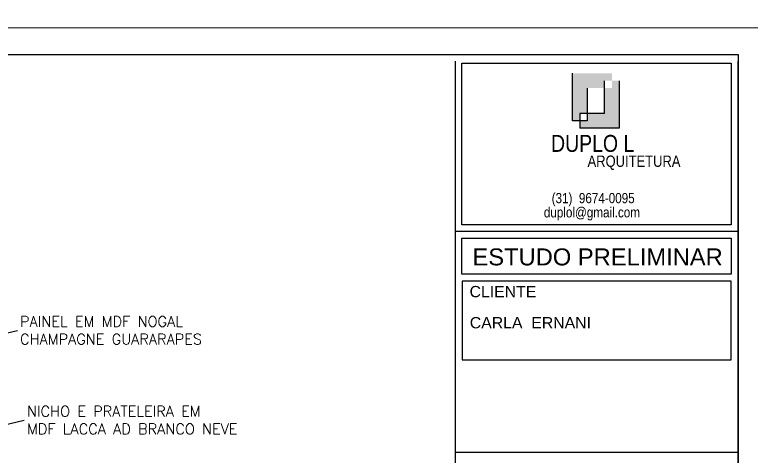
# Model space of a CAD drawing. Extents: x 126968 to 132038, y -1805 to 3860.
# Drawn here: x 130941.1 to 131289, y 617.6 to 826 of the extents above; entities that cross this region are included whole.
import ezdxf
from ezdxf.enums import TextEntityAlignment as Align

# ---------------------------------------------------------------- set-up
doc = ezdxf.new("R2010")
doc.units = 0
doc.header["$MEASUREMENT"] = 0
doc.layers.get('0').update_dxf_attribs({"linetype": 'CONTINUOUS'})
for name, color, linetype in [('ARQ-CARIMBO', 1, 'CONTINUOUS'), ('PENA01', 1, 'CONTINUOUS'), ('PENA02', 2, 'CONTINUOUS'), ('PENA03', 3, 'CONTINUOUS'), ('Pena05', 5, 'CONTINUOUS')]:
    doc.layers.add(name, color=color, linetype=linetype)
doc.layers.add('PENA 03', color=3, linetype='CONTINUOUS', lineweight=15)
doc.layers.add('PENA 05', color=5, linetype='CONTINUOUS', lineweight=25)
doc.styles.add('Arial', font='arial.ttf', dxfattribs={"height": 0.3125})
doc.styles.add('R80E25', font='arial.ttf')
doc.styles.add('SR80', font='arial.ttf', dxfattribs={"height": 5})
doc.styles.get("Standard").update_dxf_attribs({"font": 'romans.shx'})
doc.dimstyles.new('cota 25-5', dxfattribs={"dimscale": 25, "dimtxt": 0.2, "dimasz": 0.2, "dimexe": 0.1, "dimexo": 0.1, "dimgap": 0.05, "dimtad": 1, "dimdec": 1, "dimlfac": 0.2, "dimrnd": 0.2, "dimzin": 12, "dimdsep": 46, "dimtxsty": 'Standard', "dimblk": 'DOTSMALL', "dimcen": 0.5, "dimdle": 0.1, "dimclrd": 1, "dimclre": 1, "dimclrt": 2, "dimadec": 0, "dimazin": 0, "dimtfac": 1, "dimtdec": 1, "dimtix": 1, "dimtmove": 2, "dimatfit": 3, "dimldrblk": 'DOTSMALL', "dimfxl": 1, "dimtvp": 0.5, "dimtolj": 1, "dimtzin": 0, "dimarcsym": 0})

# ---------------------------------------------------------------- blocks, each defined once
blk = doc.blocks.new('_DOTSMALL')
at = {"color": 0, "linetype": 'ByBlock', "const_width": 0.5}
blk.add_lwpolyline([(-0.0625, 0, 1), (0.0625, 0, 1)], format="xyb", close=True, dxfattribs=at)

msp = doc.modelspace()

# ---------------------------------------------------------------- hatches: boundary and pattern name
at = {"layer": 'PENA01'}
h = msp.add_hatch(color=256, dxfattribs=at)
h.paths.add_polyline_path([(131226.664, 794.915), (131223.184, 794.915), (131223.184, 791.435), (131219.703, 791.435), (131219.703, 779.467), (131211.546, 779.467), (131211.546, 775.987), (131208.066, 775.987), (131208.066, 772.507), (131226.664, 772.507)])
h.paths.add_polyline_path([(131211.546, 791.435), (131219.703, 791.435), (131219.703, 794.915), (131223.184, 794.915), (131223.184, 798.395), (131204.585, 798.395), (131204.585, 775.987), (131208.066, 775.987), (131208.066, 779.467), (131211.546, 779.467)])

# ---------------------------------------------------------------- linework, layer by layer
at = {"layer": 'ARQ-CARIMBO', "color": 5}
msp.add_line((131282.743, 619.422), (131149.149, 619.422), dxfattribs=at)
at = {"layer": 'PENA 03'}
for points in [[(130552.743, 819.797), (131295.243, 819.797), (131295.243, 1344.797), (130552.743, 1344.797)], [(130552.743, 294.797), (131295.243, 294.797), (131295.243, 819.797), (130552.743, 819.797)]]:
    msp.add_lwpolyline(points, close=True, dxfattribs=at)
at = {"layer": 'PENA 05'}
for p, q in [((130595.243, 807.297), (131255.037, 807.297)), ((131149.149, 804.079), (131149.149, 307.297)), ((131282.743, 307.297), (131282.743, 804.079))]:
    msp.add_line(p, q, dxfattribs=at)
msp.add_lwpolyline([(130595.243, 807.297), (131282.743, 807.297), (131282.743, 307.297), (130595.243, 307.297)], close=True, dxfattribs=at)
at = {"layer": 'PENA01'}
for p, q in [((131204.585, 775.987), (131204.585, 798.395)), ((131219.703, 779.467), (131219.703, 794.915)), ((131226.664, 794.915), (131226.664, 772.507)), ((131211.546, 791.435), (131211.546, 775.987)), ((131219.703, 779.467), (131208.066, 779.467)), ((131208.066, 779.467), (131208.066, 772.507)), ((131211.546, 775.987), (131204.585, 775.987)), ((131226.664, 772.507), (131208.066, 772.507))]:
    msp.add_line(p, q, dxfattribs=at)
for points in [[(131152.355, 803.197), (131279.537, 803.197), (131279.537, 726.946), (131152.355, 726.946)], [(131152.355, 720.533), (131279.537, 720.533), (131279.537, 703.544), (131152.355, 703.544)], [(131279.537, 700.305), (131152.388, 700.305), (131152.388, 663.086), (131279.537, 663.086)]]:
    msp.add_lwpolyline(points, close=True, dxfattribs=at)
at = {"layer": 'Pena05', "color": 5}
msp.add_line((131282.743, 723.74), (131149.149, 723.74), dxfattribs=at)

# ---------------------------------------------------------------- texts
at = {"color": 2, "ltscale": 2, "char_height": 5, "attachment_point": 4}
for s, insert in [('PAINEL EM MDF NOGAL\\PCHAMPAGNE GUARARAPES', (130943.622, 677.07)), ('NICHO E PRATELEIRA EM\\PMDF LACCA AD BRANCO NEVE', (130946.886, 634.701))]:
    msp.add_mtext(s, dxfattribs=dict(at, insert=insert))
at = {"layer": 'PENA01'}
for s, insert, char_height, width, attachment_point, style in [('{\\fArial Narrow|b0|i0|c0|p34;ARQUITETURA}', (131233.612, 759.59), 5.34375, 95.84335, 2, 'R80E25'), ('{\\fArial Narrow|b0|i0|c0|p34;(31)  9674-0095}', (131194.72, 741.912), 4.80938, 153.4725, 1, 'SR80'), ('{\\fArial Narrow|b0|i0|c0|p34;duplol@gmail.com}', (131191.036, 735.202), 4.80938, 153.4725, 1, 'SR80')]:
    msp.add_mtext(s, dxfattribs=dict(at, insert=insert, char_height=char_height, width=width, attachment_point=attachment_point, style=style))
at = {"layer": 'PENA02', "color": 2, "style": 'Arial'}
msp.add_text('CLIENTE', height=5.3438, dxfattribs=at).set_placement((131155.936, 692.685))
at = {"layer": 'PENA03', "color": 3, "style": 'Arial'}
msp.add_text('ESTUDO PRELIMINAR', height=8.01562, dxfattribs=at).set_placement((131216.418, 707.73), align=Align.CENTER)
msp.add_text('CARLA  ERNANI', height=5.34375, dxfattribs=at).set_placement((131156.055, 678.017))
at = {"layer": 'PENA03', "insert": (131214.085, 769.328), "char_height": 8.01562, "width": 136.30888, "attachment_point": 2, "style": 'R80E25'}
msp.add_mtext('{\\fArial Narrow|b0|i0|c0|p34;DUPLO L}', dxfattribs=at)

# ---------------------------------------------------------------- leaders
at = {"ltscale": 2, "annotation_type": 0, "has_hookline": 1, "hookline_direction": 0}
for points, text_width in [([(130883.355, 662.996), (130942.372, 677.07)], 95.238), ([(130886.618, 620.627), (130945.636, 634.701)], 113.81)]:
    msp.add_leader(points, dimstyle='cota 25-5', override={"dimgap": 0.05, "dimtad": 0}, dxfattribs=dict(at, text_width=text_width))

doc.saveas('drawing.dxf')
